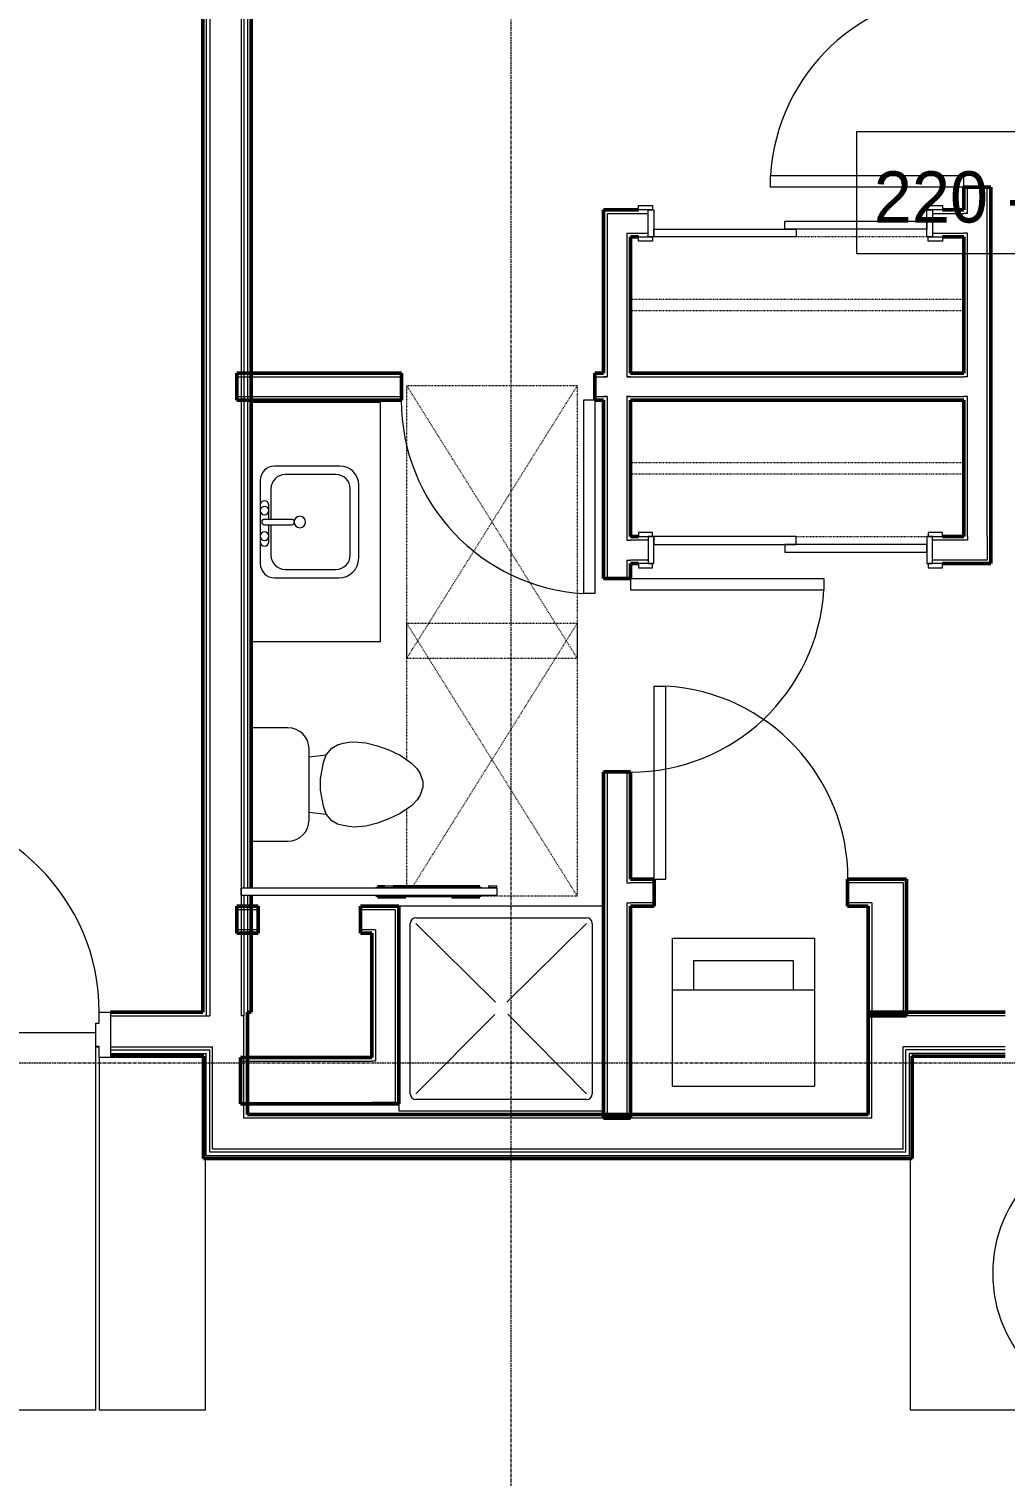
# Model space of a CAD drawing. Header units: inches. Extents: x -4217 to -1814, y 9706 to 12425.
# Drawn here: x -3239.1 to -3067.4, y 10394.5 to 10649.2 of the extents above; entities that cross this region are included whole.
import ezdxf

# ---------------------------------------------------------------- set-up
doc = ezdxf.new("R2010")
doc.units = ezdxf.units.IN
doc.header["$MEASUREMENT"] = 0
doc.linetypes.add('Dash', pattern=[0.25, 0.125, -0.125])
doc.linetypes.add('Grid Line 1_2_', pattern=[0.875, 0.5, -0.125, 0.125, -0.125])
for name, color, linetype, lineweight in [('A-AREA-IDEN', 2, 'Continuous', 9), ('A-DOOR-1', 7, 'Continuous', 9), ('A-DOOR-2', 50, 'Continuous', 20), ('A-DOOR-4', 10, 'Continuous', 13), ('A-DOOR-5', 250, 'Continuous', 50), ('A-DOOR-7', 31, 'Continuous', 9), ('A-DOOR-FRAM', 31, 'Continuous', 20), ('A-DOOR-FRAM-1', 50, 'Continuous', 20), ('A-FLOR', 192, 'Continuous', 13), ('A-FLOR-1', 10, 'Continuous', 13), ('A-GENM-HDLN-1', 7, 'Dash', 9), ('A-WALL', 113, 'Continuous', 13), ('A-WALL-3', 250, 'Continuous', 50), ('A-WALL-4', 10, 'Continuous', 13), ('G-ANNO-SYMB-2', 111, 'Continuous', 9), ('I-WALL-3', 2, 'Continuous', 50), ('P-SANR-FIXT-2', 7, 'Continuous', 9), ('Q-CASE-3', 7, 'Continuous', 9), ('Q-CASE-HDLN-1', 7, 'Dash', 9), ('S-GRID-1', 1, 'Grid Line 1_2_', 9)]:
    doc.layers.add(name, color=color, linetype=linetype, lineweight=lineweight)
doc.styles.add('Century Gothic', font='ufonts.com_century-gothic.ttf', dxfattribs={"height": 9})

msp = doc.modelspace()

# ---------------------------------------------------------------- linework, layer by layer
at = {"layer": 'A-AREA-IDEN', "flags": 128}
msp.add_lwpolyline([(-3093.50116, 10631.10346), (-3017.99564, 10631.10346), (-3017.99564, 10609.6074), (-3093.50116, 10609.6074)], close=True, dxfattribs=at)
at = {"layer": 'A-DOOR-1'}
for p, q in [((-3131.93624, 10618.0894), (-3129.43624, 10618.0894)), ((-3131.93624, 10617.3394), (-3131.93624, 10618.0894)), ((-3129.43624, 10618.0894), (-3129.43624, 10617.3394)), ((-3080.93624, 10618.0894), (-3078.43624, 10618.0894)), ((-3080.93624, 10617.3394), (-3080.93624, 10618.0894)), ((-3078.43624, 10618.0894), (-3078.43624, 10617.3394)), ((-3129.43624, 10617.3394), (-3131.93624, 10617.3394)), ((-3078.43624, 10617.3394), (-3080.93624, 10617.3394)), ((-3131.93624, 10612.5894), (-3129.43624, 10612.5894)), ((-3131.93624, 10611.8394), (-3131.93624, 10612.5894)), ((-3129.43624, 10611.8394), (-3131.93624, 10611.8394)), ((-3129.43624, 10612.5894), (-3129.43624, 10611.8394)), ((-3080.93624, 10612.5894), (-3078.43624, 10612.5894)), ((-3080.93624, 10611.8394), (-3080.93624, 10612.5894)), ((-3078.43624, 10611.8394), (-3080.93624, 10611.8394)), ((-3078.43624, 10612.5894), (-3078.43624, 10611.8394)), ((-3129.43624, 10560.5894), (-3131.93624, 10560.5894)), ((-3131.93624, 10560.5894), (-3131.93624, 10559.8394)), ((-3131.93624, 10559.8394), (-3129.43624, 10559.8394)), ((-3129.43624, 10559.8394), (-3129.43624, 10560.5894)), ((-3078.43624, 10560.5894), (-3080.93624, 10560.5894)), ((-3080.93624, 10560.5894), (-3080.93624, 10559.8394)), ((-3080.93624, 10559.8394), (-3078.43624, 10559.8394)), ((-3078.43624, 10559.8394), (-3078.43624, 10560.5894)), ((-3129.43624, 10555.0894), (-3131.93624, 10555.0894)), ((-3131.93624, 10555.0894), (-3131.93624, 10554.3394)), ((-3131.93624, 10554.3394), (-3129.43624, 10554.3394)), ((-3129.43624, 10554.3394), (-3129.43624, 10555.0894)), ((-3078.43624, 10555.0894), (-3080.93624, 10555.0894)), ((-3080.93624, 10555.0894), (-3080.93624, 10554.3394)), ((-3080.93624, 10554.3394), (-3078.43624, 10554.3394)), ((-3078.43624, 10554.3394), (-3078.43624, 10555.0894))]:
    msp.add_line(p, q, dxfattribs=at)
for centre, start, end in [((-3074.67374, 10621.3394), 90, 176.634313), ((-3139.57374, 10583.8394), 180, 266.634313), ((-3133.31285, 10552.4644), 270, 356.634313), ((-3129.12374, 10499.5394), 0, 86.634313)]:
    msp.add_arc(centre, 34.06659, start, end, dxfattribs=at)
at = {"layer": 'A-DOOR-2'}
for p, q in [((-3074.67374, 10623.3394), (-3108.68157, 10623.3394)), ((-3108.68157, 10621.3394), (-3108.68157, 10623.3394)), ((-3074.67374, 10621.3394), (-3074.67374, 10623.3394)), ((-3074.67374, 10621.3394), (-3108.68157, 10621.3394)), ((-3106.18624, 10615.3394), (-3081.18624, 10615.3394)), ((-3106.18624, 10613.9644), (-3106.18624, 10615.3394)), ((-3081.18624, 10615.3394), (-3081.18624, 10613.9644)), ((-3129.18624, 10613.9644), (-3104.18624, 10613.9644)), ((-3129.18624, 10612.5894), (-3129.18624, 10613.9644)), ((-3081.18624, 10613.9644), (-3106.18624, 10613.9644)), ((-3104.18624, 10613.9644), (-3104.18624, 10612.5894)), ((-3104.18624, 10612.5894), (-3129.18624, 10612.5894)), ((-3141.57374, 10583.8394), (-3141.57374, 10549.83156)), ((-3139.57374, 10583.8394), (-3141.57374, 10583.8394)), ((-3139.57374, 10583.8394), (-3139.57374, 10549.83156)), ((-3104.18624, 10559.8394), (-3129.18624, 10559.8394)), ((-3129.18624, 10559.8394), (-3129.18624, 10558.4644)), ((-3104.18624, 10558.4644), (-3104.18624, 10559.8394)), ((-3129.18624, 10558.4644), (-3104.18624, 10558.4644)), ((-3081.18624, 10558.4644), (-3106.18624, 10558.4644)), ((-3106.18624, 10558.4644), (-3106.18624, 10557.0894)), ((-3106.18624, 10557.0894), (-3081.18624, 10557.0894)), ((-3081.18624, 10557.0894), (-3081.18624, 10558.4644)), ((-3133.31285, 10552.4644), (-3099.30501, 10552.4644)), ((-3133.31285, 10552.4644), (-3133.31285, 10550.4644)), ((-3099.30501, 10552.4644), (-3099.30501, 10550.4644)), ((-3139.57374, 10549.83156), (-3141.57374, 10549.83156)), ((-3133.31285, 10550.4644), (-3099.30501, 10550.4644)), ((-3129.12374, 10533.54723), (-3127.12374, 10533.54723)), ((-3129.12374, 10499.5394), (-3129.12374, 10533.54723)), ((-3127.12374, 10499.5394), (-3127.12374, 10533.54723)), ((-3129.12374, 10499.5394), (-3127.12374, 10499.5394))]:
    msp.add_line(p, q, dxfattribs=at)
at = {"layer": 'A-DOOR-4'}
for p, q in [((-3176.57887, 10498.4144), (-3175.07887, 10498.4144)), ((-3176.57887, 10498.0888), (-3176.57887, 10498.4144)), ((-3175.07887, 10498.4144), (-3175.07887, 10498.0888)), ((-3158.31285, 10498.4144), (-3156.81285, 10498.4144)), ((-3158.31285, 10498.4144), (-3158.31285, 10498.0888)), ((-3156.81285, 10498.0888), (-3156.81285, 10498.4144)), ((-3156.81285, 10497.98732), (-3201.81285, 10497.98732)), ((-3201.81285, 10497.36232), (-3201.81285, 10497.98732)), ((-3201.81285, 10496.73732), (-3201.81285, 10497.36232)), ((-3201.81285, 10496.73732), (-3156.81285, 10496.73732)), ((-3176.57887, 10498.0888), (-3175.07887, 10498.0888)), ((-3164.81285, 10496.48732), (-3172.81285, 10496.48732)), ((-3158.31285, 10498.0888), (-3156.81285, 10498.0888)), ((-3156.81285, 10497.98732), (-3156.81285, 10497.36232)), ((-3156.81285, 10497.36232), (-3156.81285, 10496.73732))]:
    msp.add_line(p, q, dxfattribs=at)
at = {"layer": 'A-DOOR-5'}
for p, q in [((-3177.81285, 10498.23732), (-3177.81285, 10497.98732)), ((-3176.57887, 10498.23732), (-3177.81285, 10498.23732)), ((-3159.81285, 10498.23732), (-3175.07887, 10498.23732)), ((-3159.81285, 10497.98732), (-3159.81285, 10498.23732)), ((-3177.81285, 10496.73732), (-3177.81285, 10496.48732)), ((-3177.81285, 10496.48732), (-3172.81285, 10496.48732)), ((-3172.81285, 10496.48732), (-3172.81285, 10496.74489)), ((-3164.81285, 10496.74111), (-3164.81285, 10496.48732)), ((-3164.81285, 10496.48732), (-3159.81285, 10496.48732)), ((-3159.81285, 10496.48732), (-3159.81285, 10496.73874))]:
    msp.add_line(p, q, dxfattribs=at)
at = {"layer": 'A-DOOR-7'}
msp.add_arc((-3262.77374, 10476.1644), 36, 0, 90, dxfattribs=at)
at = {"layer": 'A-DOOR-FRAM'}
for p, q in [((-3226.77374, 10474.2269), (-3226.77374, 10476.1644)), ((-3226.77374, 10476.1644), (-3224.77374, 10476.1644)), ((-3224.77374, 10476.1644), (-3224.77374, 10468.1644)), ((-3227.39874, 10474.2269), (-3226.77374, 10474.2269)), ((-3227.39874, 10470.1019), (-3227.39874, 10474.2269)), ((-3226.77374, 10470.1019), (-3227.39874, 10470.1019)), ((-3226.77374, 10468.1644), (-3226.77374, 10470.1019)), ((-3224.77374, 10468.1644), (-3226.77374, 10468.1644))]:
    msp.add_line(p, q, dxfattribs=at)
at = {"layer": 'A-DOOR-FRAM-1'}
for p, q in [((-3130.18624, 10617.3394), (-3129.18624, 10617.3394)), ((-3130.18624, 10612.5894), (-3130.18624, 10617.3394)), ((-3129.18624, 10617.3394), (-3129.18624, 10612.5894)), ((-3081.18624, 10617.3394), (-3080.18624, 10617.3394)), ((-3081.18624, 10612.5894), (-3081.18624, 10617.3394)), ((-3080.18624, 10617.3394), (-3080.18624, 10612.5894)), ((-3129.18624, 10612.5894), (-3130.18624, 10612.5894)), ((-3080.18624, 10612.5894), (-3081.18624, 10612.5894)), ((-3129.18624, 10559.8394), (-3130.18624, 10559.8394)), ((-3130.18624, 10559.8394), (-3130.18624, 10555.0894)), ((-3129.18624, 10555.0894), (-3129.18624, 10559.8394)), ((-3081.18624, 10559.8394), (-3081.18624, 10555.0894)), ((-3080.18624, 10559.8394), (-3081.18624, 10559.8394)), ((-3080.18624, 10555.0894), (-3080.18624, 10559.8394)), ((-3130.18624, 10555.0894), (-3129.18624, 10555.0894)), ((-3081.18624, 10555.0894), (-3080.18624, 10555.0894))]:
    msp.add_line(p, q, dxfattribs=at)
at = {"layer": 'A-FLOR'}
for p, q in [((-3227.39874, 10472.5394), (-3262.14874, 10472.5394)), ((-3227.39874, 10406.1894), (-3227.39874, 10470.1019)), ((-3226.77374, 10468.1644), (-3226.77374, 10406.1894)), ((-3208.07374, 10406.1894), (-3208.07374, 10450.4144)), ((-3084.12374, 10450.4144), (-3084.12374, 10406.1894)), ((-3266.04874, 10406.1894), (-3227.39874, 10406.1894)), ((-3226.77374, 10406.1894), (-3208.07374, 10406.1894)), ((-3084.12374, 10406.1894), (-3065.42374, 10406.1894))]:
    msp.add_line(p, q, dxfattribs=at)
at = {"layer": 'A-FLOR-1'}
for p, q in [((-3227.39874, 10470.0394), (-3226.77374, 10470.0394)), ((-3226.77374, 10470.0394), (-3227.39874, 10470.0394))]:
    msp.add_line(p, q, dxfattribs=at)
at = {"layer": 'A-GENM-HDLN-1'}
for p, q in [((-3142.68785, 10586.4144), (-3172.68785, 10538.4144)), ((-3172.68785, 10586.4144), (-3142.68785, 10538.4144)), ((-3172.68785, 10538.4144), (-3172.68785, 10586.4144)), ((-3172.68785, 10586.4144), (-3142.68785, 10586.4144)), ((-3142.68785, 10586.4144), (-3142.68785, 10538.4144)), ((-3172.68785, 10544.5894), (-3142.68785, 10496.5894)), ((-3172.68785, 10520.56004), (-3172.68785, 10544.5894)), ((-3172.68785, 10544.5894), (-3142.68785, 10544.5894)), ((-3142.68785, 10544.5894), (-3171.65789, 10498.23732)), ((-3142.68785, 10544.5894), (-3142.68785, 10496.5894)), ((-3142.68785, 10538.4144), (-3172.68785, 10538.4144)), ((-3172.68785, 10498.23732), (-3172.68785, 10511.91461)), ((-3142.68785, 10496.5894), (-3159.81285, 10496.5894))]:
    msp.add_line(p, q, dxfattribs=at)
at = {"layer": 'A-WALL'}
for p, q in [((-3201.82374, 10843.1394), (-3201.82374, 10475.5394)), ((-3201.32374, 10843.1394), (-3201.32374, 10497.98709)), ((-3200.69874, 10843.1394), (-3200.69874, 10497.98679)), ((-3207.94874, 10744.77447), (-3207.94874, 10475.5394)), ((-3207.32374, 10744.77447), (-3207.32374, 10475.5394)), ((-3201.32374, 10496.73732), (-3201.32374, 10475.5394)), ((-3200.69874, 10496.73732), (-3200.69874, 10476.1644)), ((-3224.77374, 10475.5394), (-3207.32374, 10475.5394)), ((-3201.32374, 10475.5394), (-3201.82374, 10475.5394)), ((-3201.32374, 10457.5394), (-3201.32374, 10475.5394)), ((-3067.42374, 10475.5394), (-3090.87374, 10475.5394)), ((-3090.87374, 10457.5394), (-3090.87374, 10475.5394)), ((-3224.77374, 10470.0394), (-3206.82374, 10470.0394)), ((-3224.77374, 10469.5394), (-3207.32374, 10469.5394)), ((-3224.77374, 10468.9144), (-3207.94874, 10468.9144)), ((-3208.44874, 10468.4144), (-3208.44874, 10468.9144)), ((-3207.94874, 10450.9144), (-3207.94874, 10468.9144)), ((-3207.32374, 10451.5394), (-3207.32374, 10469.5394)), ((-3206.82374, 10452.0394), (-3206.82374, 10470.0394)), ((-3067.42374, 10470.0394), (-3085.37374, 10470.0394)), ((-3085.37374, 10452.0394), (-3085.37374, 10470.0394)), ((-3067.42374, 10469.5394), (-3084.87374, 10469.5394)), ((-3084.87374, 10451.5394), (-3084.87374, 10469.5394)), ((-3067.42374, 10468.9144), (-3084.24874, 10468.9144)), ((-3084.24874, 10450.9144), (-3084.24874, 10468.9144)), ((-3083.74874, 10468.9144), (-3083.74874, 10468.4144)), ((-3090.87374, 10457.5394), (-3201.32374, 10457.5394)), ((-3084.24874, 10450.9144), (-3207.94874, 10450.9144)), ((-3084.87374, 10451.5394), (-3207.32374, 10451.5394)), ((-3085.37374, 10452.0394), (-3206.82374, 10452.0394))]:
    msp.add_line(p, q, dxfattribs=at)
at = {"layer": 'A-WALL-3'}
for p, q in [((-3074.67374, 10621.3394), (-3074.67374, 10617.3394)), ((-3069.92374, 10621.3394), (-3074.67374, 10621.3394)), ((-3069.92374, 10559.8394), (-3069.92374, 10621.3394)), ((-3137.43785, 10617.3394), (-3138.06285, 10617.3394)), ((-3138.06285, 10617.3394), (-3138.06285, 10588.5894)), ((-3133.31285, 10617.3394), (-3137.43785, 10617.3394)), ((-3131.93624, 10617.3394), (-3133.31285, 10617.3394)), ((-3074.67374, 10617.3394), (-3078.43624, 10617.3394)), ((-3133.31285, 10588.5894), (-3133.31285, 10612.5894)), ((-3133.31285, 10612.5894), (-3131.93624, 10612.5894)), ((-3078.43624, 10612.5894), (-3074.67374, 10612.5894)), ((-3074.67374, 10612.5894), (-3074.67374, 10588.5894)), ((-3173.57374, 10588.5894), (-3202.57374, 10588.5894)), ((-3202.57374, 10588.5894), (-3202.57374, 10583.8394)), ((-3173.57374, 10583.8394), (-3173.57374, 10588.5894)), ((-3138.06285, 10588.5894), (-3139.57374, 10588.5894)), ((-3139.57374, 10588.5894), (-3139.57374, 10583.8394)), ((-3074.67374, 10588.5894), (-3133.31285, 10588.5894)), ((-3202.57374, 10583.8394), (-3173.57374, 10583.8394)), ((-3139.57374, 10583.8394), (-3138.06285, 10583.8394)), ((-3138.06285, 10583.8394), (-3138.06285, 10552.4644)), ((-3133.31285, 10559.8394), (-3133.31285, 10583.8394)), ((-3133.31285, 10583.8394), (-3074.67374, 10583.8394)), ((-3074.67374, 10583.8394), (-3074.67374, 10559.8394)), ((-3131.93624, 10559.8394), (-3133.31285, 10559.8394)), ((-3074.67374, 10559.8394), (-3078.43624, 10559.8394)), ((-3069.92374, 10555.7144), (-3069.92374, 10559.8394)), ((-3133.31285, 10555.0894), (-3131.93624, 10555.0894)), ((-3133.31285, 10552.4644), (-3133.31285, 10555.0894)), ((-3078.43624, 10555.0894), (-3069.92374, 10555.0894)), ((-3069.92374, 10555.0894), (-3069.92374, 10555.7144)), ((-3138.06285, 10552.4644), (-3133.31285, 10552.4644)), ((-3133.31285, 10518.4644), (-3138.06285, 10518.4644)), ((-3138.06285, 10518.4644), (-3138.06285, 10457.5394)), ((-3133.31285, 10499.5394), (-3133.31285, 10518.4644)), ((-3129.12374, 10499.5394), (-3133.31285, 10499.5394)), ((-3129.12374, 10494.7894), (-3129.12374, 10499.5394)), ((-3084.74874, 10499.5394), (-3095.12374, 10499.5394)), ((-3095.12374, 10499.5394), (-3095.12374, 10494.7894)), ((-3084.74874, 10498.9144), (-3084.74874, 10499.5394)), ((-3084.74874, 10494.7894), (-3084.74874, 10498.9144)), ((-3198.81285, 10494.7894), (-3202.57374, 10494.7894)), ((-3202.57374, 10494.7894), (-3202.57374, 10490.0394)), ((-3198.81285, 10490.0394), (-3198.81285, 10494.7894)), ((-3174.06285, 10494.7894), (-3180.81285, 10494.7894)), ((-3180.81285, 10494.7894), (-3180.81285, 10490.0394)), ((-3174.06285, 10494.1644), (-3174.06285, 10494.7894)), ((-3174.06285, 10490.0394), (-3174.06285, 10494.1644)), ((-3133.31285, 10457.5394), (-3133.31285, 10494.7894)), ((-3133.31285, 10494.7894), (-3129.12374, 10494.7894)), ((-3095.12374, 10494.7894), (-3091.49874, 10494.7894)), ((-3091.49874, 10494.7894), (-3091.49874, 10475.5394)), ((-3084.74874, 10475.5394), (-3084.74874, 10494.7894)), ((-3202.57374, 10490.0394), (-3198.81285, 10490.0394)), ((-3180.81285, 10490.0394), (-3178.81285, 10490.0394)), ((-3178.81285, 10490.0394), (-3178.81285, 10468.1644)), ((-3174.06285, 10460.0394), (-3174.06285, 10490.0394)), ((-3091.49874, 10475.5394), (-3084.74874, 10475.5394)), ((-3178.81285, 10468.1644), (-3201.94874, 10468.1644)), ((-3201.94874, 10468.1644), (-3201.94874, 10460.0394)), ((-3201.94874, 10460.0394), (-3178.81285, 10460.0394)), ((-3178.81285, 10460.0394), (-3174.68785, 10460.0394)), ((-3174.68785, 10460.0394), (-3174.06285, 10460.0394)), ((-3138.06285, 10457.5394), (-3133.31285, 10457.5394))]:
    msp.add_line(p, q, dxfattribs=at)
at = {"layer": 'A-WALL-4'}
for p, q in [((-3074.04874, 10616.7144), (-3074.04874, 10621.3394)), ((-3070.54874, 10559.8394), (-3070.54874, 10621.3394)), ((-3137.43785, 10616.7144), (-3137.43785, 10587.9644)), ((-3137.43785, 10616.7144), (-3133.93785, 10616.7144)), ((-3133.93785, 10616.7144), (-3133.31285, 10616.7144)), ((-3133.31285, 10616.7144), (-3130.18624, 10616.7144)), ((-3080.18624, 10616.7144), (-3074.67374, 10616.7144)), ((-3074.04874, 10616.7144), (-3074.67374, 10616.7144)), ((-3133.93785, 10613.2144), (-3133.93785, 10587.9644)), ((-3133.93785, 10613.2144), (-3133.31285, 10613.2144)), ((-3133.31285, 10613.2144), (-3130.18624, 10613.2144)), ((-3080.18624, 10613.2144), (-3074.67374, 10613.2144)), ((-3074.04874, 10613.2144), (-3074.67374, 10613.2144)), ((-3074.04874, 10587.9644), (-3074.04874, 10613.2144)), ((-3202.57374, 10587.9644), (-3173.57374, 10587.9644)), ((-3139.57374, 10587.9644), (-3138.06285, 10587.9644)), ((-3138.06285, 10587.9644), (-3137.43785, 10587.9644)), ((-3137.43785, 10587.9644), (-3138.06285, 10587.9644)), ((-3133.93785, 10587.9644), (-3133.31285, 10587.9644)), ((-3133.31285, 10587.9644), (-3133.93785, 10587.9644)), ((-3133.31285, 10587.9644), (-3074.67374, 10587.9644)), ((-3074.04874, 10587.9644), (-3074.67374, 10587.9644)), ((-3202.57374, 10584.4644), (-3173.57374, 10584.4644)), ((-3139.57374, 10584.4644), (-3138.06285, 10584.4644)), ((-3137.43785, 10584.4644), (-3138.06285, 10584.4644)), ((-3138.06285, 10584.4644), (-3137.43785, 10584.4644)), ((-3137.43785, 10584.4644), (-3137.43785, 10552.4644)), ((-3133.31285, 10584.4644), (-3133.93785, 10584.4644)), ((-3133.93785, 10584.4644), (-3133.93785, 10559.2144)), ((-3133.93785, 10584.4644), (-3133.31285, 10584.4644)), ((-3133.31285, 10584.4644), (-3074.67374, 10584.4644)), ((-3074.04874, 10584.4644), (-3074.67374, 10584.4644)), ((-3074.04874, 10559.8394), (-3074.04874, 10584.4644)), ((-3133.93785, 10559.2144), (-3133.31285, 10559.2144)), ((-3130.18624, 10559.2144), (-3133.31285, 10559.2144)), ((-3074.04874, 10559.2144), (-3080.18624, 10559.2144)), ((-3074.04874, 10559.8394), (-3074.04874, 10559.2144)), ((-3070.54874, 10559.8394), (-3070.54874, 10559.2144)), ((-3070.54874, 10559.2144), (-3070.54874, 10555.7144)), ((-3133.93785, 10555.7144), (-3133.31285, 10555.7144)), ((-3133.93785, 10555.7144), (-3133.93785, 10552.4644)), ((-3130.18624, 10555.7144), (-3133.31285, 10555.7144)), ((-3070.54874, 10555.7144), (-3080.18624, 10555.7144)), ((-3137.43785, 10518.4644), (-3137.43785, 10457.5394)), ((-3133.93785, 10518.4644), (-3133.93785, 10498.9144)), ((-3133.93785, 10498.9144), (-3133.31285, 10498.9144)), ((-3129.12374, 10498.9144), (-3133.31285, 10498.9144)), ((-3085.37374, 10498.9144), (-3095.12374, 10498.9144)), ((-3085.37374, 10498.9144), (-3085.37374, 10495.4144)), ((-3198.81285, 10494.1644), (-3202.57374, 10494.1644)), ((-3174.68785, 10494.1644), (-3180.81285, 10494.1644)), ((-3174.68785, 10494.1644), (-3174.68785, 10490.6644)), ((-3133.93785, 10495.4144), (-3133.93785, 10457.5394)), ((-3133.93785, 10495.4144), (-3133.31285, 10495.4144)), ((-3129.12374, 10495.4144), (-3133.31285, 10495.4144)), ((-3090.87374, 10495.4144), (-3095.12374, 10495.4144)), ((-3090.87374, 10495.4144), (-3090.87374, 10494.7894)), ((-3090.87374, 10494.7894), (-3090.87374, 10475.5394)), ((-3085.37374, 10495.4144), (-3085.37374, 10494.7894)), ((-3085.37374, 10494.7894), (-3085.37374, 10475.5394)), ((-3198.81285, 10490.6644), (-3202.57374, 10490.6644)), ((-3178.18785, 10490.6644), (-3180.81285, 10490.6644)), ((-3178.18785, 10490.6644), (-3178.18785, 10490.0394)), ((-3174.68785, 10490.6644), (-3174.68785, 10490.0394)), ((-3178.18785, 10490.0394), (-3178.18785, 10467.5394)), ((-3174.68785, 10490.0394), (-3174.68785, 10460.2894)), ((-3201.94874, 10467.5394), (-3178.81285, 10467.5394)), ((-3178.18785, 10467.5394), (-3178.81285, 10467.5394)), ((-3201.94874, 10460.2894), (-3178.81285, 10460.2894)), ((-3178.18785, 10460.2894), (-3178.81285, 10460.2894)), ((-3174.68785, 10460.2894), (-3178.18785, 10460.2894)), ((-3174.68785, 10460.2894), (-3174.68785, 10460.0394)), ((-3174.68785, 10460.2894), (-3174.68785, 10460.0394))]:
    msp.add_line(p, q, dxfattribs=at)
at = {"layer": 'G-ANNO-SYMB-2'}
for start, end in [(0, 180), (180, 0)]:
    msp.add_arc((-3045.59781, 10430.21733), 24, start, end, dxfattribs=at)
at = {"layer": 'I-WALL-3'}
for p, q in [((-3200.07374, 10497.9865), (-3200.07374, 10843.1394)), ((-3208.57374, 10744.77447), (-3208.57374, 10476.1644)), ((-3200.07374, 10476.1644), (-3200.07374, 10496.73732)), ((-3208.57374, 10476.1644), (-3224.77374, 10476.1644)), ((-3200.69874, 10476.1644), (-3200.07374, 10476.1644)), ((-3200.69874, 10458.1644), (-3200.69874, 10476.1644)), ((-3067.42374, 10476.1644), (-3091.49874, 10476.1644)), ((-3091.49874, 10476.1644), (-3091.49874, 10458.1644)), ((-3224.77374, 10468.4144), (-3208.44874, 10468.4144)), ((-3208.44874, 10468.4144), (-3208.44874, 10450.4144)), ((-3083.74874, 10468.4144), (-3067.42374, 10468.4144)), ((-3083.74874, 10450.4144), (-3083.74874, 10468.4144)), ((-3091.49874, 10458.1644), (-3200.69874, 10458.1644)), ((-3208.44874, 10450.4144), (-3083.74874, 10450.4144))]:
    msp.add_line(p, q, dxfattribs=at)
at = {"layer": 'P-SANR-FIXT-2'}
for p, q in [((-3184.44677, 10572.25692), (-3195.94874, 10572.25692)), ((-3184.44677, 10572.25692), (-3195.94874, 10572.25692)), ((-3198.44874, 10569.75692), (-3198.44874, 10555.07188)), ((-3198.44874, 10569.75692), (-3198.44874, 10555.07188)), ((-3185.1259, 10570.75692), (-3194.07374, 10570.75692)), ((-3196.57374, 10568.25692), (-3196.57374, 10562.9144)), ((-3182.6259, 10556.57188), (-3182.6259, 10568.25692)), ((-3181.1259, 10556.07188), (-3181.1259, 10568.93605)), ((-3181.1259, 10556.07188), (-3181.1259, 10568.93605)), ((-3198.44874, 10565.4144), (-3198.44874, 10558.9144)), ((-3196.94874, 10562.9144), (-3196.94874, 10565.4144)), ((-3197.68493, 10562.9144), (-3192.94658, 10562.9144)), ((-3197.68493, 10561.9144), (-3192.94658, 10561.9144)), ((-3196.94874, 10558.9144), (-3196.94874, 10561.9144)), ((-3196.57374, 10561.9144), (-3196.57374, 10556.57188)), ((-3195.94874, 10552.57188), (-3184.6259, 10552.57188)), ((-3195.94874, 10552.57188), (-3184.6259, 10552.57188)), ((-3194.07374, 10554.07188), (-3185.1259, 10554.07188)), ((-3193.59752, 10526.21354), (-3200.07374, 10526.21354)), ((-3183.84752, 10523.47317), (-3182.84371, 10523.65017)), ((-3182.84371, 10523.65017), (-3181.84752, 10523.73732)), ((-3181.84752, 10523.73732), (-3179.85513, 10523.56301)), ((-3189.87129, 10509.98732), (-3189.87129, 10522.48732)), ((-3189.87129, 10521.09898), (-3186.84752, 10521.4467)), ((-3187.34752, 10520.07296), (-3186.84752, 10521.4467)), ((-3186.84752, 10521.4467), (-3185.84752, 10522.63845)), ((-3185.84752, 10522.63845), (-3184.84752, 10523.20522)), ((-3184.84752, 10523.20522), (-3183.84752, 10523.47317)), ((-3179.85513, 10523.56301), (-3177.84752, 10523.02507)), ((-3177.84752, 10523.02507), (-3175.84752, 10522.29713)), ((-3175.84752, 10522.29713), (-3173.84752, 10521.36452)), ((-3173.84752, 10521.36452), (-3171.84752, 10519.97709)), ((-3187.84752, 10517.23732), (-3187.34752, 10520.07296)), ((-3171.84752, 10519.97709), (-3170.84752, 10518.97709)), ((-3170.84752, 10518.97709), (-3170.34752, 10518.11106)), ((-3187.84752, 10515.23732), (-3187.84752, 10517.23732)), ((-3170.34752, 10518.11106), (-3169.84752, 10516.73732)), ((-3169.84752, 10516.73732), (-3169.84752, 10515.73732)), ((-3187.34752, 10512.40168), (-3187.84752, 10515.23732)), ((-3170.84752, 10513.49756), (-3171.84752, 10512.49756)), ((-3170.34752, 10514.36358), (-3170.84752, 10513.49756)), ((-3169.84752, 10515.73732), (-3170.34752, 10514.36358)), ((-3189.87129, 10511.37566), (-3186.84752, 10511.02794)), ((-3186.84752, 10511.02794), (-3187.34752, 10512.40168)), ((-3185.84752, 10509.83619), (-3186.84752, 10511.02794)), ((-3173.84752, 10511.11013), (-3175.84752, 10510.17751)), ((-3171.84752, 10512.49756), (-3173.84752, 10511.11013)), ((-3184.84752, 10509.26942), (-3185.84752, 10509.83619)), ((-3183.84752, 10509.00148), (-3184.84752, 10509.26942)), ((-3182.84371, 10508.82448), (-3183.84752, 10509.00148)), ((-3181.84752, 10508.73732), (-3182.84371, 10508.82448)), ((-3179.85513, 10508.91163), (-3181.84752, 10508.73732)), ((-3177.84752, 10509.44957), (-3179.85513, 10508.91163)), ((-3175.84752, 10510.17751), (-3177.84752, 10509.44957)), ((-3200.07374, 10506.2611), (-3193.59752, 10506.2611)), ((-3138.06285, 10494.7894), (-3174.06285, 10494.7894)), ((-3172.06285, 10461.7894), (-3172.06285, 10491.7894)), ((-3171.06285, 10492.7894), (-3141.06285, 10492.7894)), ((-3157.04676, 10477.92161), (-3171.06285, 10491.7894)), ((-3155.06015, 10477.90501), (-3141.06285, 10491.7894)), ((-3140.06285, 10491.7894), (-3140.06285, 10461.7894)), ((-3125.93785, 10463.1644), (-3125.93785, 10489.1644)), ((-3125.93785, 10489.1644), (-3100.93785, 10489.1644)), ((-3100.93785, 10489.1644), (-3100.93785, 10463.1644)), ((-3122.18785, 10485.25815), (-3104.68785, 10485.25815)), ((-3122.18785, 10480.07065), (-3122.18785, 10485.25815)), ((-3104.68785, 10485.25815), (-3104.68785, 10480.07065)), ((-3125.93785, 10480.07065), (-3100.93785, 10480.07065)), ((-3157.17138, 10475.77888), (-3171.06285, 10461.7894)), ((-3154.92023, 10475.81758), (-3141.06285, 10461.7894)), ((-3125.93785, 10463.1644), (-3100.93785, 10463.1644)), ((-3174.06285, 10460.0394), (-3174.06285, 10458.7894)), ((-3141.06285, 10460.7894), (-3171.06285, 10460.7894)), ((-3174.06285, 10458.7894), (-3138.06285, 10458.7894))]:
    msp.add_line(p, q, dxfattribs=at)
for centre, radius, start, end in [((-3195.94874, 10569.75692), 2.5, 90, 180), ((-3195.94874, 10569.75692), 2.5, 90, 180), ((-3184.44677, 10568.93605), 3.32087, 0, 90), ((-3184.44677, 10568.93605), 3.32087, 0, 90), ((-3194.07374, 10568.25692), 2.5, 90, 180), ((-3185.1259, 10568.25692), 2.5, 360, 90), ((-3197.69874, 10565.4144), 0.75, 0, 180), ((-3197.69874, 10564.4144), 0.75, 90, 270), ((-3197.69874, 10564.4144), 0.75, 270, 90), ((-3197.68493, 10562.4144), 0.5, 90, 270), ((-3192.94658, 10562.4144), 0.5, 270, 90), ((-3191.4814, 10562.4144), 1, 90, 270), ((-3191.4814, 10562.4144), 1, 270, 90), ((-3197.69874, 10559.9144), 0.75, 90, 270), ((-3197.69874, 10559.9144), 0.75, 270, 90), ((-3197.69874, 10558.9144), 0.75, 180, 0), ((-3195.94874, 10555.07188), 2.5, 180, 270), ((-3195.94874, 10555.07188), 2.5, 180, 270), ((-3194.07374, 10556.57188), 2.5, 180, 270), ((-3185.1259, 10556.57188), 2.5, 270, 0), ((-3184.6259, 10556.07188), 3.5, 270, 360), ((-3184.6259, 10556.07188), 3.5, 270, 360), ((-3193.59752, 10522.48732), 3.72622, 0, 90), ((-3193.59752, 10509.98732), 3.72622, 270, 0), ((-3171.06285, 10491.7894), 1, 90, 180), ((-3141.06285, 10491.7894), 1, 0, 90), ((-3171.06285, 10461.7894), 1, 180, 270), ((-3141.06285, 10461.7894), 1, 270, 0)]:
    msp.add_arc(centre, radius, start, end, dxfattribs=at)
at = {"layer": 'Q-CASE-3'}
for p, q in [((-3177.32374, 10583.4144), (-3200.07374, 10583.4144)), ((-3177.32374, 10541.4144), (-3177.32374, 10583.4144)), ((-3200.07374, 10541.4144), (-3177.32374, 10541.4144))]:
    msp.add_line(p, q, dxfattribs=at)
at = {"layer": 'Q-CASE-HDLN-1'}
for p, q in [((-3133.31285, 10612.5894), (-3133.31285, 10588.5894)), ((-3131.93624, 10612.5894), (-3133.31285, 10612.5894)), ((-3081.18624, 10612.5894), (-3104.18624, 10612.5894)), ((-3074.67374, 10612.5894), (-3078.43624, 10612.5894)), ((-3074.67374, 10588.5894), (-3074.67374, 10612.5894)), ((-3074.67374, 10601.5894), (-3133.31285, 10601.5894)), ((-3074.67374, 10599.5894), (-3133.31285, 10599.5894)), ((-3133.31285, 10588.5894), (-3074.67374, 10588.5894)), ((-3133.31285, 10583.8394), (-3133.31285, 10559.8394)), ((-3074.67374, 10583.8394), (-3133.31285, 10583.8394)), ((-3074.67374, 10559.8394), (-3074.67374, 10583.8394)), ((-3074.67374, 10572.8394), (-3133.31285, 10572.8394)), ((-3074.67374, 10570.8394), (-3133.31285, 10570.8394)), ((-3133.31285, 10559.8394), (-3131.93624, 10559.8394)), ((-3104.18624, 10559.8394), (-3081.18624, 10559.8394)), ((-3078.43624, 10559.8394), (-3074.67374, 10559.8394))]:
    msp.add_line(p, q, dxfattribs=at)
at = {"layer": 'S-GRID-1'}
for p, q in [((-3154.32374, 9836.17969), (-3154.32374, 12376.79045)), ((-1814.20638, 10467.1894), (-4168.71446, 10467.1894))]:
    msp.add_line(p, q, dxfattribs=at)

# ---------------------------------------------------------------- texts
at = {"layer": 'A-AREA-IDEN', "insert": (-3090.50116, 10624.10346), "char_height": 9, "width": 83.931, "attachment_point": 1, "style": 'Century Gothic'}
msp.add_mtext('220 - 737 SF', dxfattribs=at)

doc.saveas('drawing.dxf')
